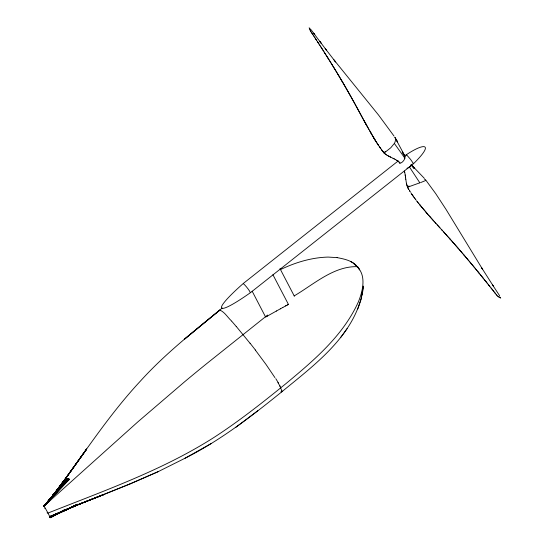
<?xml version="1.0" encoding="UTF-8"?>
<svg xmlns="http://www.w3.org/2000/svg" width="545" height="545" viewBox="0 0 545 545"><rect width="100%" height="100%" fill="white"/><g stroke="black" fill="none" stroke-linecap="round" stroke-linejoin="round"><path stroke-width="0.82" d="M399.39 162.008C399.71 164.713 403.007 161.695 403.647 160.55A9.006 6.213 -35.3 0 0 404.533 159.16L405.153 156.517L395.064 137.653A2.275 1.567 -35.3 0 0 394.764 137.408A1.254 0.865 -35.3 0 0 394.56 137.326M281.738 391.828L281.833 391.78C315.923 363.706 357.22 333.738 363.495 286.643M363.304 286.084L361.328 297.236L362.548 291.364M357.806 308.947L361.648 297.727M281.935 391.63L281.847 391.766C251.415 416.346 220.309 440.476 185.211 458.147L158.084 471.697L129.785 484.021L103.441 494.683M425.659 180.511L420.754 182.534M404.942 158.261L394.348 143.444L394.757 142.688A10.716 7.392 -35.3 0 0 394.955 142.265L395.609 139.942L395.336 138.055M394.348 143.444L390.772 147.763L384.205 152.941M86.43 449.305L63.54 481.419C88.147 447.247 111.616 411.986 140.399 381.098C164.188 354.815 192.01 332.716 219.424 310.412L184.544 339.126L222.244 308.014M63.806 480.963L86.519 449.216M63.86 480.874L86.614 449.135M86.71 449.053L52.967 495.93M52.293 496.856L63.983 480.704M52.306 496.795L64.044 480.615M51.802 497.435L64.112 480.533M340.496 337.716L347.09 328.628M52.306 496.706L64.181 480.452L52.32 496.645M52.34 496.611L64.317 480.295L52.347 496.522M51.339 497.932L50.372 499.206M52.374 496.495L64.453 480.145L49.861 499.799L64.528 480.07L49.868 499.745M48.873 501.087L47.851 502.51L48.873 501.189M49.874 499.833L51.387 497.796M47.865 502.497L48.873 501.134M49.888 499.724L64.603 479.995L47.333 503.09L64.678 479.927L47.326 503.042M47.762 502.47L64.76 479.859L47.749 502.435M47.258 503.09L64.998 479.668L46.734 503.635L65.257 479.491L46.202 504.18L65.7 479.239L45.61 504.711L65.516 479.334L46.189 504.098M385.376 151.333L384.082 152.947L386.33 154.814M45.671 504.725L65.611 479.28L45.603 504.677L65.986 479.109L44.022 506.571L66.081 479.075L44.016 506.537L66.374 478.973L43.975 506.448L66.681 478.898L43.947 506.366L66.987 478.844L43.92 506.291L67.308 478.817L43.893 506.223L67.416 478.81L43.886 506.203L67.962 478.83L43.859 506.114L68.629 478.946L43.838 506.032L69.528 479.259M45.61 504.67L65.891 479.15L45.603 504.643M384.055 152.982L385.458 154.221M69.079 479.082L43.838 506.019L69.304 479.164M267.595 315.071L207.025 363.372A473.659 132.694 -39.3 0 0 184.367 381.991L137.892 421.837L43.995 506.087M409.022 185.94L407.558 187.139L407.715 187.514M398.347 160.836L243.322 283.448C211.106 311.876 215.289 317.435 250.502 292.631L413.519 163.698L410.521 159.331L406.291 154.521L406.57 155.1M404.336 156.095C423.826 142.572 435.482 142.204 413.519 163.698L412.987 163.234M384.171 152.975L383.809 152.675M235.495 427.58L257.826 410.705M406.972 168.296A9.02 6.22 -35.3 0 0 408.042 167.874L410.63 166.184L411.23 164.672M294.164 295.908C313.395 284.66 333.758 265.94 357.309 266.668A31.869 8.931 -39.3 0 1 358.194 267.261L359.455 269.925M50.004 517.621L52.558 515.863M50.16 517.723L64.344 509.95L50.16 517.689L65.155 509.786L50.14 517.614L66.667 509.241L50.113 517.505L77.887 504.234L50.017 517.26L77.812 504.452L49.97 517.137L77.772 504.547L49.942 517.076L77.717 504.643L49.786 516.708L77.383 504.977M267.404 316.066L265.626 317.074L252.158 291.2M267.322 316.114L276.458 310.991M185.102 458.209L211.153 443.548M276.322 311.066L280.471 308.763M280.362 308.824L282.174 307.83M282.487 307.653L283.168 307.285M283.55 307.073L285.716 305.895M285.621 305.943L286.057 305.711M286.098 305.684L287.31 305.036M287.249 305.071L288.441 304.43L272.916 274.714M288.012 304.655L288.4 304.451M65.141 509.704L50.16 517.689L65.134 509.691M407.687 187.167L419.963 182.766M407.646 187.187L406.359 183.263M280.498 269.577C295.376 262.445 311.563 257.499 328.151 257.083L337.178 257.628M129.758 484.049L157.995 471.732M49.752 516.626L77.308 505.024L49.711 516.544M219.662 310.05C224.69 311.883 227.681 317.558 231.564 320.991M129.683 484.076L76.954 505.126L103.652 494.526M44.847 507.395L47.987 513.063C104.79 490.5 163.187 470.001 214.914 436.838C239.637 420.733 262.799 402.38 285.703 383.823C313.62 360.613 342.669 336.176 358.106 302.509C362.677 291.711 366.921 275.252 356.573 266.246M419.814 182.807L409.513 167.077M404.199 156.02L405.051 156.299M281.581 391.848L280.954 391.63M337.103 257.615C343.561 258.855 350.803 260.272 355.817 264.965M498.178 296.603L500.726 298.135M498.253 296.623L500.562 297.481M424.255 178.985L425.502 179.734A2.275 1.567 -35.3 0 1 425.665 180.007A1.254 0.865 -35.3 0 1 425.713 180.211M390.704 157.144L387.236 155.373M388.306 155.959L394.328 158.949M393.068 158.316L395.486 159.583M395.425 159.562L396.583 160.237M386.248 154.787L387.311 155.4M354.482 263.828L350.592 261.464M396.522 160.21L397.591 160.911M397.537 160.891L398.504 161.613M356.73 266.014L353.664 263.48L359.005 268.508M250.162 292.352C250.087 291.153 244.943 284.701 243.356 283.686M398.443 161.593L399.928 163.119M424.228 178.222L411.087 164.501M412.517 166.395L414.411 168.439L412.04 165.857L414.445 168.528L411.55 165.258M435.973 223.416L434.018 221.304M441.505 229.527L444.447 232.824M437.213 224.833L439.897 227.796M434.569 221.87L433.091 220.275M443.337 231.557L445.408 233.894M435.101 222.503L442.526 230.698M433.568 220.752L432.403 219.512M444.863 233.246L447.663 236.407M432.798 219.901L431.797 218.831M445.742 234.227L446.614 235.236M448.242 237.014L449.68 238.662M448.787 237.668L447.193 235.842M432.117 219.138L431.272 218.238M449.203 238.097L450.081 239.119M431.511 218.456L430.741 217.646M451.062 240.181L452.261 241.571M450.17 239.187L451.451 240.658M430.979 217.864L430.223 217.053M449.85 238.819L450.565 239.657M451.948 241.183L452.5 241.844M430.53 217.353L429.773 216.542M452.752 242.103L453.951 243.492M452.35 241.639L453.147 242.579M454.367 243.935L455.484 245.243M454.843 244.507L453.481 242.927M430.087 216.842L429.406 216.12M455.177 244.855L457.098 247.089M429.637 216.338L428.813 215.452M456.71 246.606L457.745 247.832M455.824 245.591L456.294 246.163M457.432 247.444L459.36 249.692M428.901 215.493L427.723 214.192M458.965 249.208L459.925 250.346M457.998 248.091L458.474 248.67M459.694 250.046L461.377 252.028M427.954 214.403L427.287 213.688M461.063 251.633L461.533 252.212M460.259 250.7L460.648 251.184M461.785 252.478L462.746 253.623M461.383 252.008L462.099 252.866M427.518 213.899L426.858 213.184M463.236 254.168L463.788 254.842M462.514 253.323L463.468 254.467M426.646 212.931L427.089 213.395M464.606 255.769L465.478 256.824M464.919 256.164L463.884 254.924M463.638 254.638L464.115 255.224M426.142 212.346L426.585 212.809M426.285 212.516L426.728 212.972M465.246 256.525L466.2 257.676M426.013 212.141L422.838 208.442M425.577 211.678L426.299 212.475M466.615 258.139L467.167 258.814M466.847 258.439L465.893 257.288M424.957 210.888L422.348 207.863M236.251 326.435L250.046 343.296M467.978 259.754L468.85 260.817M468.291 260.149L467.338 258.991M467.017 258.609L467.569 259.291M468.618 260.517L469.572 261.675M421.789 207.202L422.286 207.734M422.498 207.979L421.237 206.541M469.981 262.138L470.614 262.915M469.34 261.375L470.212 262.438M421.592 206.902L421.033 206.289M471.343 263.766L471.813 264.352M470.703 262.997L471.575 264.066M470.464 262.71L470.853 263.201M472.706 265.395L473.012 265.797M471.984 264.529L473.571 266.464M471.663 264.148L472.215 264.836M420.754 205.962L421.108 206.323M399.233 162.328L399.867 163.098M473.98 266.934L474.852 268.011M473.346 266.164L474.211 267.234M420.495 205.581L420.072 205.138M420.767 205.915L420.277 205.383M474.702 267.806L475.567 268.876M475.976 269.346L477.563 271.294M475.342 268.576L476.207 269.652M420.018 205.009L419.33 204.232M419.807 204.811L420.154 205.172M477.331 270.994L477.958 271.785M476.534 270.027L476.841 270.422M478.68 272.643L479.232 273.338M478.047 271.866L478.912 272.95M477.808 271.58L478.197 272.071M419.602 204.566L419.064 203.905M480.036 274.298L480.499 274.898M479.321 273.42L480.186 274.503M479.082 273.134L479.552 273.726M481.385 275.954L481.848 276.553M480.67 275.082L481.535 276.165M480.431 274.789L480.901 275.382M482.734 277.616L483.197 278.216M482.018 276.737L482.884 277.827M481.698 276.349L482.25 277.044M418.873 203.605L418.54 203.196M484.076 279.285L484.546 279.885M483.442 278.502L484.307 279.585M483.129 278.107L483.592 278.706M485.5 281.05L485.97 281.649M484.791 280.164L485.649 281.254M484.471 279.776L484.941 280.375M418.533 203.251L417.94 202.508M486.842 282.726L487.387 283.42M486.133 281.84L486.992 282.93M485.895 281.54L486.365 282.14M488.266 284.497L488.885 285.294M487.55 283.611L488.415 284.701M487.319 283.311L487.7 283.816M489.683 286.275L491.249 288.264M488.974 285.382L489.832 286.479M488.817 285.185L489.124 285.594M417.354 201.773L418.015 202.536M491.801 288.945L492.66 290.049M491.1 288.053L491.951 289.157M493.218 290.73L493.525 291.139M492.51 289.838L493.368 290.941M494.71 292.617L495.173 293.224M494.002 291.725L494.86 292.829M493.45 291.03L494.07 291.834M383.646 152.396L383.203 151.912M417.49 201.882L417.027 201.357M496.195 294.511L497.129 295.717M495.412 293.517L496.345 294.722M495.098 293.121L495.562 293.721M333.84 59.725L378.618 115.138L394.055 136.121M335.039 61.258L335.591 61.966L325.747 49.261M496.979 295.513L497.755 296.514M383.401 152.089L382.604 151.142M416.966 201.275L416.646 200.867M383.101 151.701L382.665 151.217M425.849 180.177L435.721 193.639L445.939 209.26L481.978 268.31M255.305 350.019L266.117 364.591L274.918 377.61M416.142 200.151L415.331 199.082M325.208 48.553L326.38 50.085L320.446 42.278M382.311 150.747L381.956 150.277M320.521 42.381L319.908 41.57L321.06 43.096L314.179 33.899L314.778 34.703M382.147 150.454L381.657 149.889M415.263 199.054L414.963 198.584M381.732 149.902L381.364 149.487M313.647 33.177L314.247 33.988L311.113 29.737M381.67 149.821L381.248 149.33M414.834 198.482L414.418 197.842M395.145 137.749L397.496 141.877L396.058 139.309M414.227 197.658L413.165 196.105M414.289 197.74L413.996 197.263M381.03 148.948L380.669 148.533M380.853 148.703L380.26 147.968M380.621 148.383L380.035 147.641M380.274 147.899L379.518 146.905M413.396 196.5L413.226 196.186M380.042 147.572L379.756 147.164M413.049 196.002L412.763 195.526M379.702 147.082L379.293 146.578M412.756 195.587L412.476 195.11M378.673 145.59L379.354 146.585M412.415 195.09L411.966 194.361M412.245 194.838L411.904 194.279M411.904 194.34L410.746 192.589M378.55 145.495L378.339 145.086M378.387 145.243L378.101 144.827M44.254 506.448L44.52 506.85M378.284 144.997L377.998 144.575M378.046 144.738L377.494 143.812M310.269 30.711L310.841 31.549M310.691 31.344L311.406 32.4M311.256 32.196L311.685 32.823M311.604 32.727L311.897 33.143M311.747 32.938L312.455 33.994M312.305 33.783L312.946 34.737M499.642 295.785L492.884 285.423M313.007 34.846L313.504 35.589M313.355 35.377L313.988 36.331M313.913 36.229L315.037 37.925M314.956 37.823L315.589 38.777M315.439 38.566L315.732 38.988M377.542 143.975L376.997 143.042M315.65 38.886L316.08 39.519M315.93 39.308L316.563 40.262M316.413 40.057L317.599 41.856M317.449 41.652L318.082 42.605M317.933 42.394L318.226 42.817M492.401 284.681L492.939 285.505M318.144 42.714L318.566 43.348M318.416 43.144L319.05 44.097M318.9 43.886L320.01 45.582M493.416 286.254L481.916 268.208M319.867 45.378L320.494 46.332M377.045 143.206L376.772 142.695M320.48 46.339L320.971 47.074M320.828 46.87L321.455 47.824M321.305 47.619L321.727 48.253M321.577 48.042L321.932 48.573M321.782 48.362L322.34 49.207M322.19 49.002L322.817 49.956M322.667 49.752L323.294 50.705M323.144 50.494L324.18 52.088M376.765 142.776L376.5 142.259M324.03 51.884L324.656 52.838M324.507 52.633L324.922 53.267M376.547 142.429L376.336 142M324.847 53.165L325.127 53.587M324.909 53.274L325.535 54.227M325.385 54.016L326.005 54.977M325.856 54.766L326.407 55.617M326.264 55.406L326.952 56.469M326.734 56.155L327.286 57.007M376.384 142.17L376.111 141.645M481.439 267.445L482.454 269.067M327.136 56.796L327.756 57.75M327.606 57.545L327.892 57.968M410.106 191.513L409.527 190.587M376.282 141.911L375.839 141.209M327.811 57.865L328.158 58.397M328.008 58.186L328.628 59.139M328.41 58.826L329.493 60.536M409.997 191.411L409.527 190.655M328.744 59.364L329.03 59.787M329.282 60.216L329.895 61.176M375.887 141.38L375.232 140.317M329.677 60.863L330.29 61.817M330.147 61.605L330.76 62.566M330.543 62.253L331.156 63.206M331.013 63.002L332.014 64.596M331.803 64.283L332.416 65.243M332.198 64.93L332.545 65.454M332.396 65.25L332.811 65.884M332.661 65.679L333.206 66.524M333.056 66.32L333.397 66.851M375.396 140.583L375.13 140.051M333.254 66.64L333.663 67.273M333.451 66.96L334.058 67.921M333.847 67.607L334.841 69.208M375.178 140.228L374.967 139.786M334.105 68.036L334.446 68.561M334.691 68.997L335.686 70.598M375.014 139.963L374.803 139.52M334.957 69.426L335.229 69.849M335.475 70.285L336.081 71.238M374.851 139.697L374.585 139.159M335.802 70.816L336.469 71.885M336.258 71.572L336.858 72.526M374.688 139.425L374.422 138.886M336.578 72.104L337.246 73.173M337.096 72.962L337.696 73.922M337.423 73.5L338.084 74.563M337.873 74.249L338.472 75.21M374.469 139.064L374.258 138.614M408.907 189.565L408.212 188.447M338.193 74.788L338.854 75.85M338.643 75.537L339.242 76.498M374.306 138.798L373.877 137.98M408.805 189.394L407.919 187.93M338.963 76.075L339.624 77.138M339.412 76.825L340.073 77.887M373.986 138.164L374.149 138.525M339.733 77.363L340.455 78.535M340.243 78.214L341.218 79.815M373.931 138.164L373.666 137.613M340.496 78.644L340.836 79.175M341.007 79.502L341.974 81.103M373.768 137.892L373.393 137.156M341.259 79.931L341.592 80.462M341.763 80.789L343.173 83.14M373.604 137.613L372.528 135.678M342.015 81.219L342.417 81.859M342.587 82.186L342.921 82.711M373.339 137.156L373.012 136.516M342.962 82.826L343.609 83.896M343.336 83.474L343.984 84.536M343.711 84.114L344.358 85.177M344.086 84.754L344.733 85.824M372.903 136.42L371.779 134.37M344.522 85.51L345.108 86.464M344.896 86.151L345.537 87.214M345.271 86.791L345.911 87.854M372.473 135.678L371.67 134.186M277.93 382.563L279.06 384.566M408.103 188.202L407.817 187.759M345.639 87.438L346.341 88.603M346.075 88.188L346.709 89.251M346.382 88.719L347.199 90.102M346.872 89.578L347.506 90.64M347.24 90.218L347.935 91.39M347.669 90.967L348.303 92.03M371.452 133.811L371.724 134.377M371.343 133.62L371.615 134.186M348.098 91.717L348.725 92.779M371.077 133.15L371.404 133.811M370.913 132.864L371.295 133.62M404.417 155.686L402.237 151.851L404.008 155.018M348.459 92.357L349.154 93.529M348.882 93.106L350.06 95.13M370.593 132.292L370.968 133.055M370.866 132.864L369.673 130.677M349.188 93.645L349.577 94.278M349.672 94.496L350.421 95.77M367.616 127.026L368.972 129.431M370.437 132.108L367.071 126.058M407.612 187.344L406.577 184.367L405.793 179.196M350.094 95.246L350.837 96.52M350.51 95.988L351.259 97.262M367.405 126.74L366.628 125.282M366.914 125.875L366.301 124.703M350.994 96.847L351.675 98.011M366.533 125.193L365.974 124.11M351.348 97.487L352.268 99.074M351.825 98.338L352.622 99.715M365.92 124.015L366.151 124.512M352.302 99.19L353.099 100.559M352.772 100.042L353.569 101.411M365.647 123.524L365.988 124.212M365.484 123.225L365.824 123.919M353.249 100.886L354.039 102.262M365.32 122.932L365.552 123.429M365.497 123.334L364.986 122.339M353.596 101.527L354.679 103.427M354.182 102.589L355.088 104.17M365.164 122.741L364.605 121.644M364.837 122.141L364.278 121.045M354.706 103.543L355.667 105.226M364.51 121.549L363.392 119.437M355.292 104.599L356.478 106.697M363.835 120.241L364.237 121.045M355.871 105.655L356.995 107.651M356.505 106.813L357.799 109.116M363.685 120.043L362.786 118.32M357.193 108.073L362.582 118.02M363.188 119.137L361.567 116.071M47.313 513.09L47.102 512.702M357.99 109.545L361.587 116.18M294.361 296.214L279.987 268.624M279.783 385.908L281.956 391.072M47.987 513.063L49.5 516.095M44.86 508.376L44.683 508.015M309.417 28.449L309.144 27.795M309.655 28.994L310.262 30.486M309.88 28.224L310.241 30.132M404.41 171.076L404.737 172.363M404.724 172.302L405.446 176.437M405.228 174.972L405.63 177.854M405.616 177.786L405.807 179.264M281.86 390.949A86.185 5.157 52.6 0 1 281.901 391.555M250.039 343.18A40.875 2.841 52 0 1 255.421 350.06M275.763 378.611A81.689 5.341 52.1 0 1 278.597 383.373M279.476 385.077A98.897 6.063 52.5 0 1 280.15 386.371M219.254 310.732A81.689 5.559 51.3 0 1 219.717 310.119M231.741 321.264A40.875 2.78 51.7 0 1 236.387 326.666M64.916 479.729L47.258 503.042L64.916 479.729M65.087 479.607L46.741 503.621L65.087 479.607M66.177 479.041L44.016 506.537L66.177 479.041M66.476 478.946L43.975 506.448L66.476 478.946M66.783 478.878L43.947 506.366L66.783 478.878M67.096 478.837L43.92 506.291L67.096 478.837M67.526 478.81L43.886 506.203L67.526 478.81M67.628 478.81L43.879 506.182L67.628 478.81M68.071 478.844L43.859 506.114L68.513 478.919L43.838 506.039L68.071 478.844M68.18 478.857L43.852 506.101L68.18 478.857M68.288 478.871L43.852 506.08L68.288 478.871M68.854 479.007L43.838 506.019L68.854 479.007M65.162 509.861L50.14 517.614L66.667 509.159L50.12 517.539L65.155 509.841M76.409 504.834L50.058 517.369L76.409 504.827M77.853 504.35L50.017 517.26L77.853 504.35M77.533 504.868L49.82 516.789L77.458 504.929M103.632 494.581L77.043 505.113L103.605 494.622M103.57 494.656L76.859 505.133L103.53 494.676"/></g></svg>
